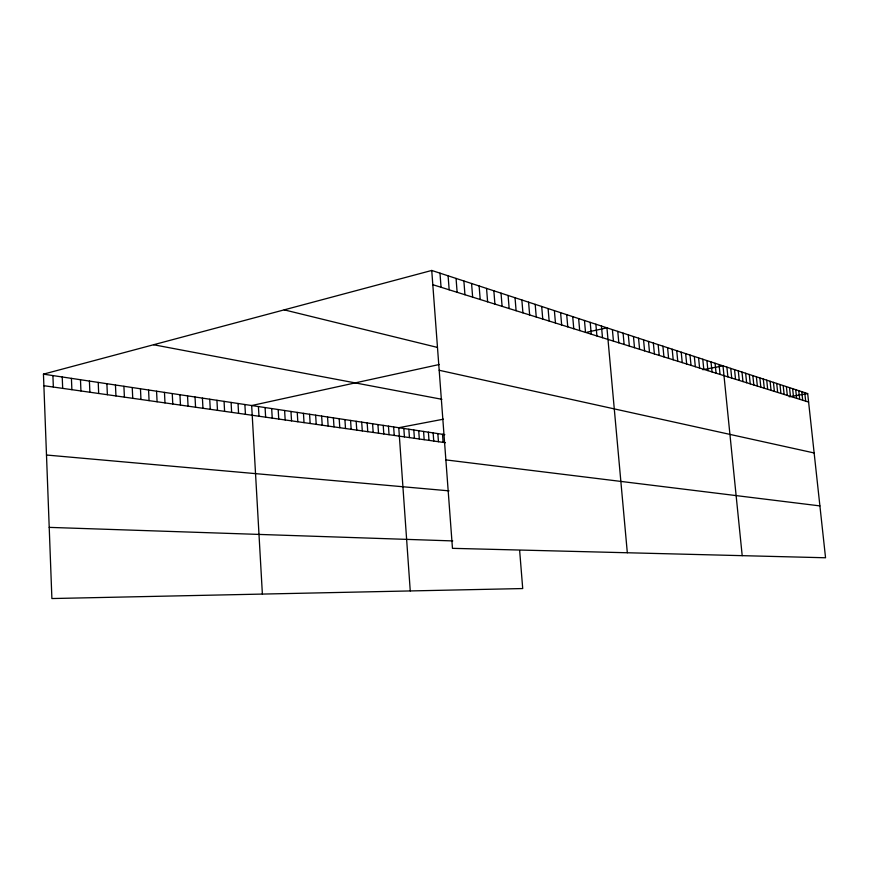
<?xml version="1.0" encoding="UTF-8"?>
<svg xmlns="http://www.w3.org/2000/svg" width="869" height="869" viewBox="0 0 869 869"><rect width="100%" height="100%" fill="white"/><g stroke="black" fill="none" stroke-linecap="round" stroke-linejoin="round"><path stroke-width="1.3" d="M519.662 550.685L522.714 588.552L51.89 598.545L43.45 374.148L431.741 270.455L807.681 393.592L825.55 557.768L452.467 548.339L431.741 270.455M439.345 364.491L251.662 405.541L262.384 594.07M587.064 332.186L606.931 327.841L627.32 552.749M443.44 419.184L398.762 427.711L410.255 590.931M702.804 369.705L722.997 365.86L742.202 555.66M789.171 396.775L807.681 393.592M49.207 527.374L452.749 540.92M46.491 455.019L449.012 490.855M445.873 459.897L819.901 505.899M43.884 385.706L445.417 442.701M43.45 374.148L444.819 434.652M153.574 344.743L441.919 399.305M439.182 370.27L814.144 452.966M284.206 309.853L437.411 347.415M432.795 284.695L808.604 402.086M804.737 392.625L805.661 401.174M801.761 391.647L802.684 400.24M798.752 390.67L799.686 399.305M795.711 389.67L796.645 398.35M792.626 388.66L793.571 397.394M789.519 387.639L790.453 396.416M786.369 386.607L787.314 395.438M783.186 385.564L784.131 394.439M779.971 384.511L780.916 393.44M776.712 383.446L777.668 392.419M773.421 382.371L774.377 391.398M770.086 381.274L771.042 390.355M766.719 380.177L767.685 389.301M763.308 379.058L764.275 388.237M759.864 377.928L760.831 387.161M756.378 376.788L757.344 386.075M752.836 375.625L753.814 384.967M749.263 374.463L750.24 383.859M745.645 373.279L746.623 382.729M741.985 372.073L742.973 381.589M738.281 370.857L739.269 380.426M734.533 369.629L735.522 379.253M730.731 368.391L731.72 378.069M726.886 367.131L727.885 376.874M719.054 364.567L720.053 374.43M715.068 363.253L716.067 373.181M711.027 361.928L712.026 371.921M706.931 360.592L707.931 370.639M702.782 359.234L703.781 369.347M698.578 357.854L699.588 368.032M694.32 356.464L695.33 366.707M690.019 355.052L691.029 365.36M685.641 353.618L686.662 363.992M681.22 352.173L682.23 362.612M676.734 350.696L677.755 361.211M672.182 349.208L673.203 359.788M667.577 347.698L668.598 358.354M662.906 346.166L663.927 356.898M658.159 344.624L659.191 355.41M653.358 343.049L654.39 353.911M648.491 341.452L649.523 352.39M643.549 339.833L644.592 350.848M638.541 338.193L639.584 349.284M633.458 336.531L634.5 347.698M628.309 334.837L629.352 346.09M623.084 333.131L624.127 344.461M617.772 331.393L618.826 342.799M612.395 329.633L613.438 341.126M601.435 326.038L602.489 337.704M595.862 324.213L596.916 335.966M590.203 322.366L591.257 334.196M584.468 320.476L585.521 332.403M578.635 318.575L579.688 330.578M572.714 316.631L573.768 328.732M566.697 314.665L567.761 326.853M560.592 312.666L561.656 324.952M554.389 310.635L555.454 323.007M548.089 308.571L549.154 321.041M541.691 306.475L542.756 319.042M535.185 304.346L536.249 317.011M528.58 302.173L529.645 314.947M521.856 299.979L522.932 312.851M515.035 297.741L516.099 310.711M508.093 295.471L509.158 308.549M501.033 293.157L502.097 306.344M493.853 290.8L494.917 304.096M486.553 288.41L487.618 301.815M479.123 285.977L480.199 299.501M471.574 283.5L472.638 297.144M463.883 280.991L464.948 294.743M456.062 278.428L457.127 292.299M448.1 275.821L449.164 289.801M439.986 273.159L441.05 287.27M442.506 434.304L443.114 442.375M437.846 433.609L438.443 441.713M433.142 432.892L433.74 441.039M428.384 432.175L428.982 440.366M423.572 431.448L424.17 439.681M418.717 430.72L419.314 438.997M413.807 429.981L414.404 438.302M408.843 429.232L409.44 437.596M403.824 428.471L404.422 436.879M393.635 426.94L394.233 435.434M388.454 426.158L389.051 434.696M383.218 425.375L383.816 433.957M377.928 424.572L378.526 433.207M372.584 423.768L373.17 432.447M367.174 422.953L367.761 431.676M361.7 422.128L362.286 430.905M356.171 421.291L356.757 430.112M350.576 420.444L351.163 429.319M344.917 419.597L345.504 428.515M339.192 418.739L339.779 427.7M333.414 417.859L333.989 426.885M327.559 416.979L328.134 426.049M321.639 416.088L322.214 425.213M315.643 415.186L316.218 424.365M309.581 414.274L310.157 423.496M303.455 413.351L304.02 422.627M297.241 412.406L297.817 421.747M290.963 411.461L291.539 420.857M284.608 410.505L285.173 419.955M278.178 409.538L278.743 419.043M271.671 408.56L272.236 418.119M265.078 407.561L265.642 417.185M258.408 406.551L258.973 416.229M244.884 404.519L245.438 414.317M238.03 403.488L238.573 413.34M231.089 402.434L231.632 412.351M224.061 401.38L224.593 411.352M216.935 400.305L217.478 410.342M209.733 399.219L210.265 409.321M202.423 398.121L202.955 408.289M195.025 397.003L195.558 407.235M187.541 395.873L188.062 406.171M179.948 394.732L180.47 405.095M172.258 393.57L172.779 403.998M164.469 392.397L164.98 402.89M156.572 391.202L157.083 401.771M148.566 389.996L149.077 400.631M140.463 388.78L140.963 399.479M132.24 387.541L132.74 398.317M123.909 386.281L124.397 397.133M115.458 385.01L115.946 395.938M106.898 383.718L107.376 394.722M98.219 382.403L98.686 393.483M89.409 381.078L89.876 392.234M80.48 379.731L80.936 390.963M71.421 378.373L71.877 389.681M62.231 376.983L62.677 388.378M52.911 375.582L53.346 387.053"/></g></svg>
